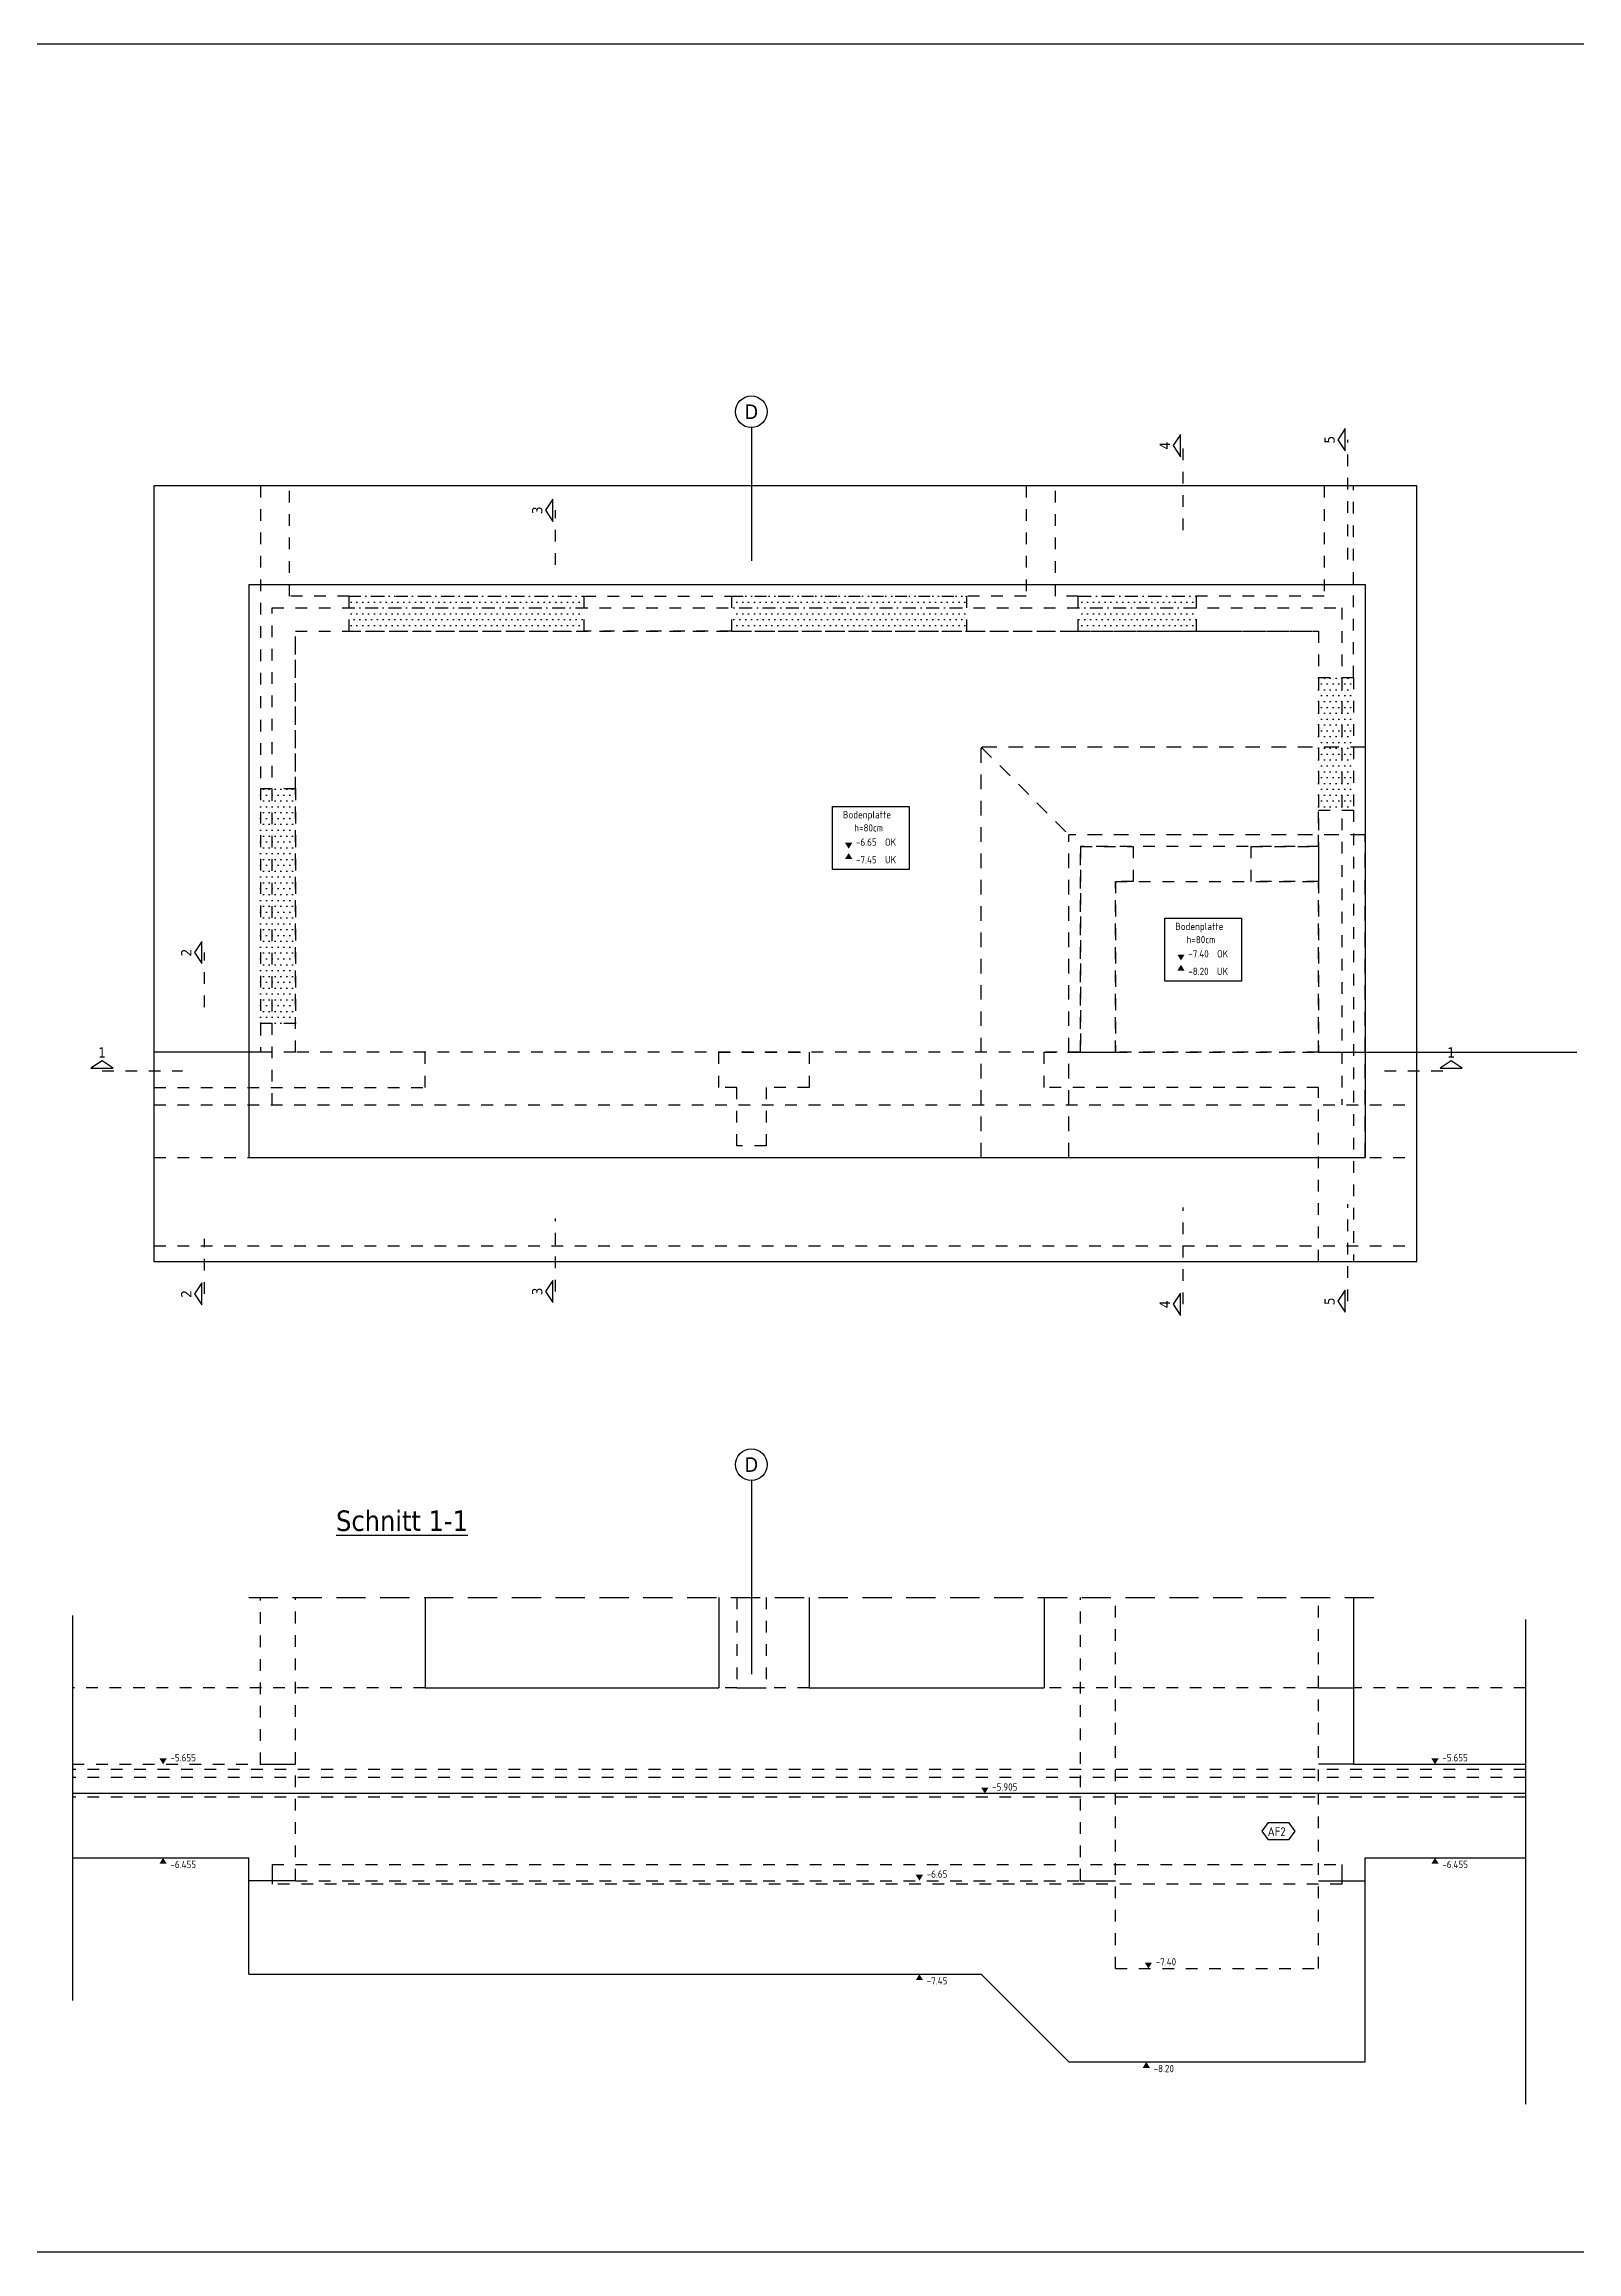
# Model space of a CAD drawing. Extents: x -13.2 to 53.1, y -36.8 to 21.9.
# Drawn here: x 27.19 to 40.31, y -36.78 to -17.9 of the extents above; entities that cross this region are included whole.
import ezdxf
from ezdxf.enums import TextEntityAlignment as Align

# ---------------------------------------------------------------- set-up
doc = ezdxf.new("R2010")
doc.units = 0
doc.header["$LTSCALE"] = 0.25
for name, pattern in [('AUSGEZOGEN', [1000.01, 1000, 0.01]), ('DASHDOTSMALL', [1.05, 0.5, -0.25, 0.05, -0.25]), ('DIVIDE2', [0.625, 0.25, -0.125, 0, -0.125, 0, -0.125]), ('DOT', [0.175, 0.05, -0.125]), ('GESTRICHELTX2', [1.5, 1, -0.5]), ('HIDDEN', [0.375, 0.25, -0.125]), ('HIDDEN2', [0.187, 0.125, -0.062]), ('HIDDEN4', [0.12, 0.02, -0.1]), ('PUNKT', [0.175, 0.05, -0.125]), ('STRICHPUNKT2', [0.55, 0.25, -0.125, 0.05, -0.125]), ('VERDECKT', [0.375, 0.25, -0.125]), ('VERDECKTX2', [0.75, 0.5, -0.25])]:
    doc.linetypes.add(name, pattern=pattern)
for name, color, linetype in [('2.UG', 7, 'Continuous'), ('ACHSEN', 7, 'Continuous'), ('AFB', 7, 'Continuous'), ('AFU', 7, 'Continuous'), ('BETON', 7, 'Continuous'), ('Brüstung 2.UG', 7, 'Continuous'), ('DRUEBER', 7, 'Continuous'), ('HILFE', 7, 'Continuous'), ('koten', 7, 'Continuous'), ('OBJEKT', 7, 'Continuous'), ('SCHNITTE', 7, 'Continuous'), ('SCHRAFF', 7, 'Continuous'), ('SFP_Achsen', 7, 'Continuous'), ('TEXT', 7, 'Continuous'), ('VERDECKT', 7, 'Continuous'), ('Versprung oberseitig', 7, 'Continuous')]:
    doc.layers.add(name, color=color, linetype=linetype)
doc.layers.add('NOPLOT', color=7, linetype='Continuous', plot=False)
doc.styles.add('helv', font='tahoma.ttf')
doc.styles.add('txt', font='isocp.shx')
doc.linetypes.add('AFU_50K', pattern='A,0.15,["/",Standard,S=0.2,R=0,X=-0.01,Y=-0.1],0.07,["/",Standard,S=0.2,R=0,X=-0.01,Y=-0.1],0.15', length=0.37)
doc.linetypes.add('AFU_50L', pattern='A,0.75,["/",Standard,S=0.2,R=0,X=-0.01,Y=-0.1],0.07,["/",Standard,S=0.2,R=0,X=-0.01,Y=-0.1],0.75', length=1.57)
doc.linetypes.add('AFU_50M', pattern='A,0.45,["/",Standard,S=0.2,R=0,X=-0.01,Y=-0.1],0.07,["/",Standard,S=0.2,R=0,X=-0.01,Y=-0.1],0.45', length=0.97)
pattern_1 = [(0, (-66.17946, 444.32553), (0.025, 0.05), [0, -0.05])]

# ---------------------------------------------------------------- blocks, each defined once
blk = doc.blocks.new('okrd_o')
at = {"layer": 'koten', "color": 7, "linetype": 'Continuous'}
blk.add_solid([(-0.125, 0.202), (0.125, 0.202), (0, 0)], dxfattribs=at)
at = {"layer": 'koten', "style": 'txt'}
blk.add_attdef('OKRD', (0.25, 0.1), '', height=0.25, dxfattribs=at)
blk = doc.blocks.new('okrd_u')
at = {"layer": 'koten', "color": 7, "linetype": 'Continuous'}
blk.add_solid([(-0.125, -0.202), (0.125, -0.202), (0, 0)], dxfattribs=at)
at = {"layer": 'koten', "style": 'txt'}
blk.add_attdef('OKRD', (0.25, -0.35), '', height=0.25, dxfattribs=at)
blk = doc.blocks.new('SCHN-2')
at = {"layer": 'SCHNITTE', "color": 6, "linetype": 'Continuous'}
blk.add_lwpolyline([(0.378, 0.088), (0, 0.34), (-0.378, 0.088)], close=True, dxfattribs=at)
at = {"layer": 'SCHNITTE', "color": 1, "linetype": 'DASHDOTSMALL', "style": 'helv'}
blk.add_attdef('SCHN-2', text='', height=0.35, dxfattribs=at).set_placement((0, 0.45), align=Align.CENTER)

msp = doc.modelspace()

# ---------------------------------------------------------------- hatches: boundary and pattern name
at = {"layer": 'SCHRAFF', "linetype": 'DOT'}
h = msp.add_hatch(dxfattribs=at)
h.set_pattern_fill('DOTS', color=102, scale=0.8, double=1)
h.set_pattern_definition(pattern_1)
h.paths.add_polyline_path([(29.8049, -22.6234), (29.8049, -22.9234), (31.8149, -22.9234), (31.8149, -22.6234)])
h = msp.add_hatch(dxfattribs=at)
h.set_pattern_fill('DOTS', color=102, scale=0.8, double=1)
h.set_pattern_definition(pattern_1)
h.paths.add_polyline_path([(33.0749, -22.6234), (33.0749, -22.9234), (35.0849, -22.9234), (35.0849, -22.6234)])
h = msp.add_hatch(dxfattribs=at)
h.set_pattern_fill('DOTS', color=102, scale=0.8, double=1)
h.set_pattern_definition(pattern_1)
h.paths.add_polyline_path([(36.0399, -22.6234), (36.0399, -22.9234), (37.0499, -22.9234), (37.0499, -22.6234)])
h = msp.add_hatch(dxfattribs=at)
h.set_pattern_fill('DOTS', color=102, scale=0.8, double=1)
h.set_pattern_definition(pattern_1)
h.paths.add_polyline_path([(38.0949, -24.4534), (38.3949, -24.4534), (38.3949, -23.3184), (38.0949, -23.3184)])
h = msp.add_hatch(dxfattribs=at)
h.set_pattern_fill('DOTS', color=102, scale=0.8, double=1)
h.set_pattern_definition(pattern_1)
h.paths.add_polyline_path([(29.3449, -24.2684), (29.0449, -24.2684), (29.0449, -26.2784), (29.3449, -26.2784)])

# ---------------------------------------------------------------- linework, layer by layer
at = {"layer": '2.UG', "color": 7, "linetype": 'HIDDEN4', "lineweight": -2}
for points in [[(29.0449, -21.6802), (29.0449, -24.2684), (29.3449, -24.2684), (29.3449, -22.9234), (29.8049, -22.9234), (29.8049, -22.6234), (29.2949, -22.6234), (29.2949, -21.6802)], [(35.5949, -21.6802), (35.5949, -22.6234), (35.0849, -22.6234), (35.0849, -22.9234), (36.0399, -22.9234), (36.0399, -22.6234), (35.8449, -22.6234), (35.8449, -21.6802)], [(38.1449, -21.6802), (38.1449, -22.6234), (37.0499, -22.6234), (37.0499, -22.9234), (38.0949, -22.9234), (38.0949, -23.3184), (38.3949, -23.3184), (38.3949, -21.6802)], [(38.0949, -28.3129), (38.0949, -26.8234), (35.7499, -26.8234), (35.7499, -26.5234), (36.0599, -26.5234), (36.0599, -24.7634), (36.5099, -24.7634), (36.5099, -25.0634), (36.3599, -25.0634), (36.3599, -26.5234), (38.0949, -26.5234), (38.0949, -25.0634), (37.5199, -25.0634), (37.5199, -24.7634), (38.0949, -24.7634), (38.0949, -24.4534), (38.3949, -24.4534), (38.3949, -28.3129)], [(28.1344, -26.8234), (30.4549, -26.8234), (30.4549, -26.5234), (29.3449, -26.5234), (29.3449, -26.2784), (29.0449, -26.2784), (29.0449, -26.5234), (28.1344, -26.5234)], [(32.9649, -26.5234), (33.7399, -26.5234), (33.7399, -26.8234), (33.3699, -26.8234), (33.3699, -27.3234), (33.1199, -27.3234), (33.1199, -26.8234), (32.9649, -26.8234), (32.9649, -26.5234)]]:
    msp.add_lwpolyline(points, dxfattribs=at)
msp.add_lwpolyline([(31.8149, -22.6234), (33.0749, -22.6234), (33.0749, -22.9234), (31.8149, -22.9234)], close=True, dxfattribs=at)
at = {"layer": 'ACHSEN', "color": 140, "linetype": 'AUSGEZOGEN'}
for p, q in [((33.2449, -21.183), (33.2449, -22.3222)), ((38.1027, -26.5234), (40.3057, -26.5234)), ((33.2449, -30.1833), (33.2449, -31.841))]:
    msp.add_line(p, q, dxfattribs=at)
at = {"layer": 'AFB', "color": 1, "linetype": 'DIVIDE2'}
for p, q in [((29.1449, -22.7234), (38.2949, -22.7234)), ((29.1449, -26.9734), (29.1449, -22.7234)), ((38.2949, -22.7234), (38.2949, -26.9734)), ((28.1344, -26.9734), (38.9381, -26.9734))]:
    msp.add_line(p, q, dxfattribs=at)
at = {"layer": 'AFB', "color": 1, "linetype": 'HIDDEN4'}
for p, q in [((39.8658, -32.7232), (27.4385, -32.7232)), ((39.8658, -32.8902), (27.4385, -32.8902)), ((29.1449, -33.4682), (38.2949, -33.4682)), ((38.2949, -33.6352), (29.1449, -33.6352))]:
    msp.add_line(p, q, dxfattribs=at)
at = {"layer": 'AFB', "color": 1, "linetype": 'AUSGEZOGEN'}
for p, q in [((29.1449, -33.4682), (29.1449, -33.6352)), ((38.2949, -33.4682), (38.2949, -33.6352))]:
    msp.add_line(p, q, dxfattribs=at)
msp.add_lwpolyline([(37.8386, -33.1071), (37.8929, -33.1811), (37.8386, -33.255), (37.6678, -33.255), (37.6136, -33.1811), (37.6678, -33.1071)], close=True, dxfattribs=at)
at = {"layer": 'AFU', "color": 8, "linetype": 'AFU_50K'}
for p, q in [((38.0949, -24.7634), (38.0949, -25.0634)), ((36.0599, -26.5234), (36.3599, -26.5234)), ((33.1199, -31.9552), (33.3699, -31.9552)), ((38.0949, -31.9552), (38.3949, -31.9552)), ((29.0449, -32.6102), (29.3449, -32.6102)), ((38.3949, -32.6102), (38.0949, -32.6102))]:
    msp.add_line(p, q, dxfattribs=at)
at = {"layer": 'AFU', "color": 8, "linetype": 'AFU_50L'}
msp.add_line((39.8658, -32.8602), (27.4385, -32.8602), dxfattribs=at)
at = {"layer": 'AFU', "color": 8, "linetype": 'AFU_50M'}
for p, q in [((29.3449, -33.6052), (28.9449, -33.6052)), ((36.0599, -33.6052), (36.3599, -33.6052)), ((38.0949, -33.6052), (38.4949, -33.6052))]:
    msp.add_line(p, q, dxfattribs=at)
at = {"layer": 'BETON', "color": 6, "linetype": 'AUSGEZOGEN'}
for p, q in [((28.9449, -22.5234), (38.4949, -22.5234)), ((28.9449, -22.5234), (28.9449, -27.4234)), ((38.4949, -22.5234), (38.4949, -27.4234)), ((28.9449, -27.4234), (38.4949, -27.4234)), ((30.4549, -31.1833), (30.4549, -31.9552)), ((32.9649, -31.1833), (32.9649, -31.9552)), ((33.7399, -31.1833), (33.7399, -31.9552)), ((35.7499, -31.1833), (35.7499, -31.9552)), ((38.3949, -31.1833), (38.3949, -32.6102)), ((30.4549, -31.9552), (32.9649, -31.9552)), ((33.7399, -31.9552), (35.7499, -31.9552)), ((38.3949, -32.6102), (39.8658, -32.6102)), ((27.4385, -33.4102), (28.9449, -33.4102)), ((28.9449, -34.4052), (28.9449, -33.4102)), ((38.4949, -33.4102), (39.8658, -33.4102)), ((38.4949, -35.1552), (38.4949, -33.4102)), ((28.9449, -34.4052), (35.2099, -34.4052)), ((35.9599, -35.1552), (35.2099, -34.4052)), ((35.9599, -35.1552), (38.4949, -35.1552))]:
    msp.add_line(p, q, dxfattribs=at)
at = {"layer": 'Brüstung 2.UG', "color": 102, "linetype": 'HIDDEN4'}
for p, q in [((29.8049, -22.6234), (31.8149, -22.6234)), ((33.0749, -22.6234), (35.0849, -22.6234)), ((36.0399, -22.6234), (37.0499, -22.6234)), ((29.8049, -22.9234), (31.8149, -22.9234)), ((33.0749, -22.9234), (35.0849, -22.9234)), ((36.0399, -22.9234), (37.0499, -22.9234)), ((38.0949, -23.3184), (38.0949, -24.4534)), ((38.3949, -23.3184), (38.3949, -24.4534)), ((29.0449, -24.2684), (29.0449, -26.2784)), ((29.3449, -24.2684), (29.3449, -26.2784))]:
    msp.add_line(p, q, dxfattribs=at)
at = {"layer": 'DRUEBER', "color": 7, "linetype": 'PUNKT'}
for p, q in [((28.1344, -27.4234), (38.9381, -27.4234)), ((30.4549, -31.9552), (27.4385, -31.9552)), ((33.1199, -31.9552), (32.9649, -31.9552)), ((33.7399, -31.9552), (33.3699, -31.9552)), ((38.0949, -31.9552), (35.7499, -31.9552)), ((39.8658, -31.9552), (38.3949, -31.9552)), ((39.8658, -32.6552), (27.4385, -32.6552))]:
    msp.add_line(p, q, dxfattribs=at)
at = {"layer": 'DRUEBER', "color": 7, "linetype": 'DOT'}
for p, q in [((33.1199, -31.1833), (33.1199, -31.9552)), ((33.3699, -31.1833), (33.3699, -31.9552)), ((38.0949, -31.9552), (38.0949, -31.1833))]:
    msp.add_line(p, q, dxfattribs=at)
at = {"layer": 'DRUEBER', "color": 7, "linetype": 'PUNKT'}
msp.add_lwpolyline([(36.0599, -26.5234), (29.3449, -26.5234), (29.3449, -22.9234), (38.0949, -22.9234), (38.0949, -24.7634)], dxfattribs=at)
at = {"layer": 'HILFE', "color": 102, "linetype": 'GESTRICHELTX2'}
msp.add_line((28.9449, -31.1833), (38.6884, -31.1833), dxfattribs=at)
at = {"layer": 'NOPLOT', "color": 191, "linetype": 'AUSGEZOGEN'}
for p, q in [((27.4385, -31.337), (27.4385, -34.6297)), ((39.8658, -31.3711), (39.8658, -35.5168))]:
    msp.add_line(p, q, dxfattribs=at)
msp.add_lwpolyline([(28.1344, -28.3129), (38.9381, -28.3129), (38.9381, -21.6802), (28.1344, -21.6802)], close=True, dxfattribs=at)
at = {"layer": 'OBJEKT', "color": 7, "linetype": 'AUSGEZOGEN'}
msp.add_lwpolyline([(15.9116, -36.7783), (53.0891, -36.7783), (53.0891, -17.9048), (15.9116, -17.9048)], close=True, dxfattribs=at)
at = {"layer": 'OBJEKT', "color": 1, "linetype": 'AUSGEZOGEN'}
for points in [[(33.9396, -24.4217), (34.5955, -24.4217), (34.5955, -24.9593), (33.9396, -24.9593)], [(36.7821, -25.3769), (37.438, -25.3769), (37.438, -25.9145), (36.7821, -25.9145)]]:
    msp.add_lwpolyline(points, close=True, dxfattribs=at)
at = {"layer": 'SCHNITTE', "color": 6, "linetype": 'STRICHPUNKT2'}
for p, q in [((38.3461, -22.3116), (38.3461, -21.2862)), ((36.9376, -22.0608), (36.9376, -21.3371)), ((31.5686, -22.357), (31.5686, -21.8897)), ((28.5666, -26.1386), (28.5666, -25.671)), ((27.6898, -26.6815), (28.3783, -26.6815)), ((38.6603, -26.6815), (39.2301, -26.6815)), ((36.9376, -28.6778), (36.9376, -27.8507)), ((38.3461, -28.6518), (38.3461, -27.8206)), ((28.5666, -28.589), (28.5666, -28.117)), ((31.5686, -28.568), (31.5686, -27.9432))]:
    msp.add_line(p, q, dxfattribs=at)
at = {"layer": 'SFP_Achsen', "color": 7, "linetype": 'AUSGEZOGEN'}
for centre in [(33.2449, -21.0478), (33.2449, -30.0481)]:
    msp.add_circle(centre, 0.1352, dxfattribs=at)
at = {"layer": 'VERDECKT', "color": 7, "linetype": 'VERDECKTX2'}
for p, q in [((38.4949, -23.9134), (35.2099, -23.9134)), ((35.2099, -27.4234), (35.2099, -23.9134)), ((35.2099, -23.9134), (35.9599, -24.6634)), ((38.4949, -24.6634), (35.9599, -24.6634)), ((35.9599, -27.4234), (35.9599, -24.6634)), ((38.4949, -27.4234), (38.4949, -24.6634)), ((35.9599, -27.4234), (38.4949, -27.4234))]:
    msp.add_line(p, q, dxfattribs=at)
at = {"layer": 'VERDECKT', "color": 7, "linetype": 'VERDECKT'}
for p, q in [((38.0949, -24.7634), (36.0599, -24.7634)), ((36.0599, -24.7634), (36.0599, -26.5234)), ((36.3599, -25.0634), (38.0949, -25.0634)), ((36.3599, -26.5234), (36.3599, -25.0634)), ((28.1344, -28.1784), (38.9381, -28.1784)), ((29.0449, -32.6102), (29.0449, -31.1833)), ((29.3449, -33.6052), (29.3449, -31.1833)), ((36.0599, -33.6052), (36.0599, -31.1833)), ((36.3599, -34.3552), (36.3599, -31.1833)), ((38.0949, -34.3552), (38.0949, -31.1833)), ((27.4385, -32.6102), (29.0449, -32.6102)), ((29.3449, -33.6052), (36.0599, -33.6052)), ((36.3599, -34.3552), (38.0949, -34.3552))]:
    msp.add_line(p, q, dxfattribs=at)
msp.add_lwpolyline([(38.0949, -25.0634), (38.0949, -26.5234), (36.3599, -26.5234)], dxfattribs=at)
at = {"layer": 'Versprung oberseitig', "color": 1, "linetype": 'HIDDEN2'}
for p, q in [((29.3449, -26.5234), (28.1344, -26.5234)), ((38.0949, -26.5234), (38.9381, -26.5234))]:
    msp.add_line(p, q, dxfattribs=at)

# ---------------------------------------------------------------- block references
at = {"layer": 'koten', "color": 6, "linetype": 'AUSGEZOGEN', "xscale": 0.25, "yscale": 0.25, "zscale": 0.25}
for name, p, values in [('okrd_o', (34.0767, -24.7828), {'OKRD': '-6.65  OK'}), ('okrd_u', (34.0767, -24.8203), {'OKRD': '-7.45  UK'}), ('okrd_o', (36.9192, -25.738), {'OKRD': '-7.40  OK'}), ('okrd_u', (36.9192, -25.7755), {'OKRD': '-8.20  UK'}), ('okrd_o', (28.2123, -32.6102), {'OKRD': '-5.655'}), ('okrd_o', (39.0923, -32.6102), {'OKRD': '-5.655'}), ('okrd_u', (28.2123, -33.4102), {'OKRD': '-6.455'}), ('okrd_o', (34.6818, -33.6052), {'OKRD': '-6.65'}), ('okrd_u', (39.0923, -33.4102), {'OKRD': '-6.455'}), ('okrd_u', (34.6818, -34.4052), {'OKRD': '-7.45'})]:
    msp.add_blockref(name, p, dxfattribs=at).add_auto_attribs(values)
at = {"layer": 'koten', "color": 7, "linetype": 'HIDDEN', "xscale": 0.25, "yscale": 0.25, "zscale": 0.25}
msp.add_blockref('okrd_o', (35.2415, -32.8602), dxfattribs=at).add_auto_attribs({'OKRD': '-5.905'})
at = {"layer": 'koten', "color": 102, "linetype": 'AUSGEZOGEN', "xscale": 0.25, "yscale": 0.25, "zscale": 0.25}
for name, p, values in [('okrd_o', (36.6404, -34.3552), {'OKRD': '-7.40'}), ('okrd_u', (36.6226, -35.1552), {'OKRD': '-8.20'})]:
    msp.add_blockref(name, p, dxfattribs=at).add_auto_attribs(values)
at = {"layer": 'SCHNITTE', "color": 6, "linetype": 'STRICHPUNKT2', "xscale": 0.25, "yscale": 0.25, "zscale": 0.25, "rotation": 90}
for p, values in [((36.9376, -21.3371), {'SCHN-2': '4'}), ((38.3461, -21.2862), {'SCHN-2': '5'}), ((31.5686, -21.8897), {'SCHN-2': '3'}), ((28.5666, -25.671), {'SCHN-2': '2'}), ((28.5666, -28.589), {'SCHN-2': '2'}), ((31.5686, -28.568), {'SCHN-2': '3'}), ((36.9376, -28.6778), {'SCHN-2': '4'}), ((38.3461, -28.6518), {'SCHN-2': '5'})]:
    msp.add_blockref('SCHN-2', p, dxfattribs=at).add_auto_attribs(values)
at = {"layer": 'SCHNITTE', "color": 6, "linetype": 'STRICHPUNKT2', "xscale": 0.25, "yscale": 0.25, "zscale": 0.25}
for p in [(27.6898, -26.6815), (39.2301, -26.6815)]:
    msp.add_blockref('SCHN-2', p, dxfattribs=at).add_auto_attribs({'SCHN-2': '1'})

# ---------------------------------------------------------------- texts
at = {"layer": 'AFB', "color": 7, "linetype": 'AUSGEZOGEN', "style": 'txt'}
msp.add_text('AF2', height=0.075, dxfattribs=at).set_placement((37.6606, -33.2234))
at = {"layer": 'SFP_Achsen', "color": 6, "linetype": 'AUSGEZOGEN', "style": 'helv'}
for p in [(33.1878, -21.11), (33.1878, -30.1103)]:
    msp.add_text('D', height=0.125, dxfattribs=at).set_placement(p)
at = {"layer": 'TEXT', "color": 1, "linetype": 'AUSGEZOGEN', "style": 'txt'}
for s, p in [('Bodenplatte', (34.0273, -24.5233)), ('h=80cm', (34.124, -24.636)), ('Bodenplatte', (36.8699, -25.4785)), ('h=80cm', (36.9665, -25.5912))]:
    msp.add_text(s, height=0.0625, dxfattribs=at).set_placement(p)
at = {"layer": 'TEXT', "color": 5, "linetype": 'AUSGEZOGEN', "style": 'helv'}
msp.add_text('%%uSchnitt 1-1', height=0.175, dxfattribs=at).set_placement((29.6921, -30.6152))

doc.saveas('drawing.dxf')
